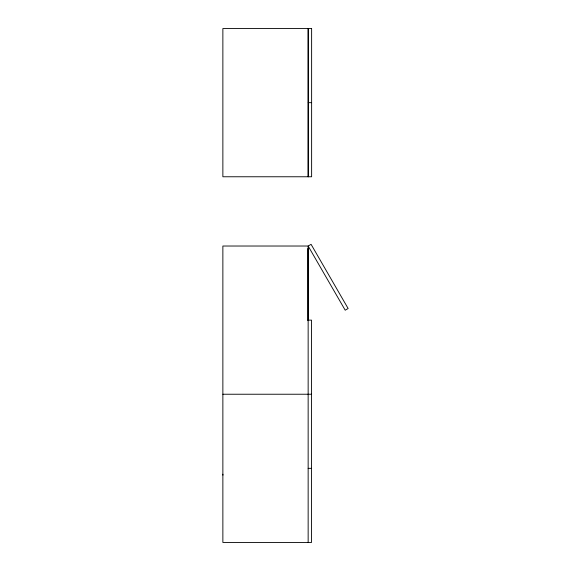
<?xml version="1.0" encoding="UTF-8"?>
<svg xmlns="http://www.w3.org/2000/svg" width="571" height="571" viewBox="0 0 571 571"><rect width="100%" height="100%" fill="white"/><g stroke="black" fill="none" stroke-linecap="round" stroke-linejoin="round"><path stroke-width="0.86" d="M308.097 320.588L308.097 248.314L308.147 320.645M308.24 102.659L311.623 102.659M308.147 320.131L311.53 320.131L311.53 542.45L222.868 542.45L222.868 246.022L308.147 246.022L311.081 244.331L348.132 308.504L345.205 310.196L308.147 246.022L308.147 542.45M222.868 394.233L311.53 394.233M308.147 468.341L311.53 468.341M222.868 474.194L222.933 475.151M308.433 248.228L308.433 250.433M308.24 28.55L308.24 176.767M308.147 28.55L308.147 176.767M311.623 28.55L222.868 28.55L222.868 176.767L311.623 176.767L311.623 28.55"/></g></svg>
